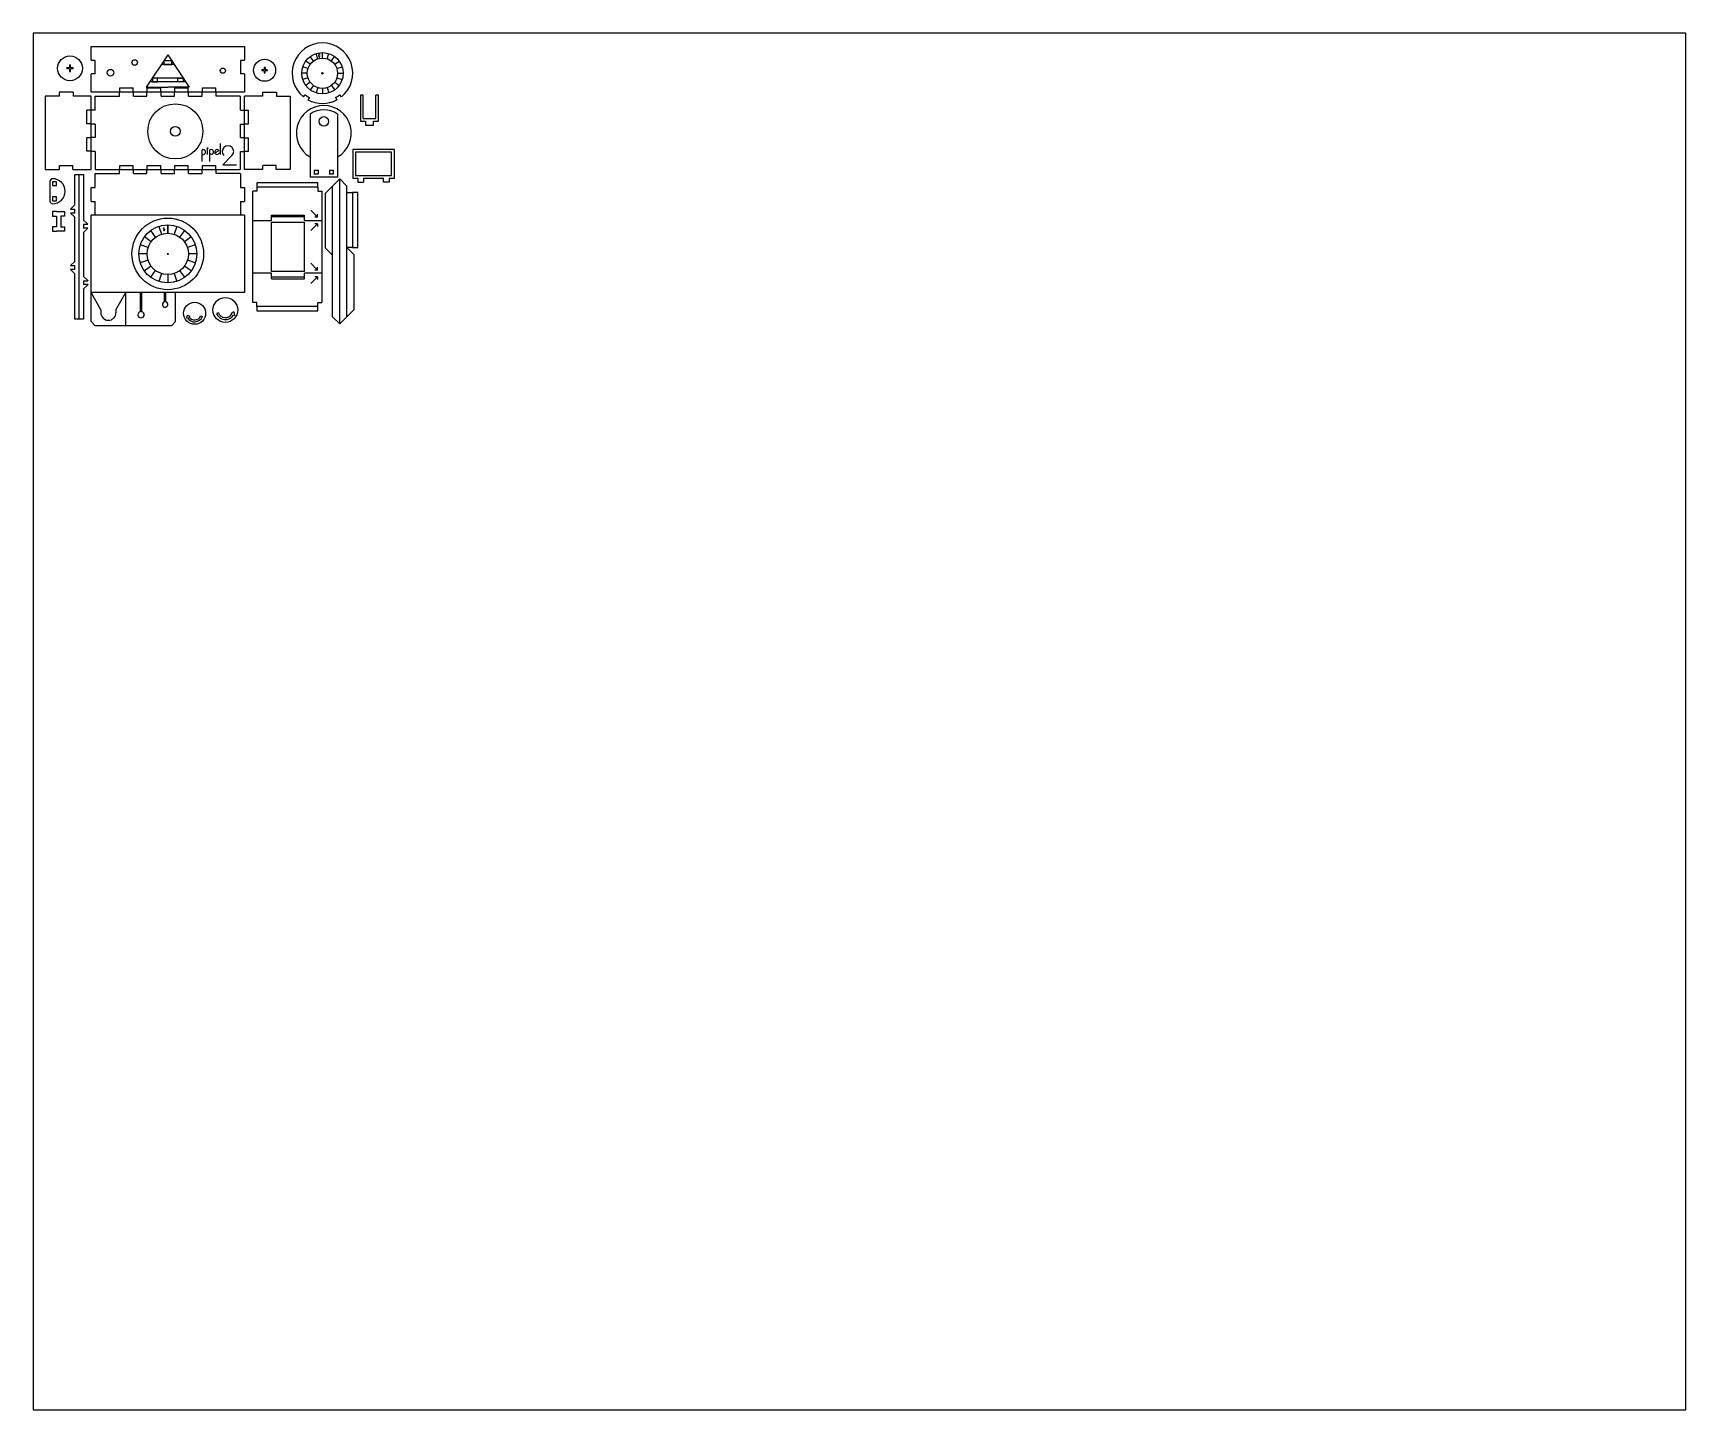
# Model space of a CAD drawing. Header units: inches. Extents: x 0 to 1200, y 0 to 1000.
import ezdxf

# ---------------------------------------------------------------- set-up
doc = ezdxf.new("R2010")
doc.units = ezdxf.units.IN
doc.header["$MEASUREMENT"] = 0
for name, color, linetype in [('Grabar', 4, 'Continuous'), ('primer corte', 2, 'Continuous'), ('tercer corte', 1, 'Continuous')]:
    doc.layers.add(name, color=color, linetype=linetype)

msp = doc.modelspace()

# ---------------------------------------------------------------- linework, layer by layer
msp.add_lwpolyline([(0, 0), (1200, 0), (1200, 1000), (0, 1000)], close=True)
at = {"layer": 'Grabar'}
for p, q in [((97.8, 984.2), (82.2, 960.6)), ((97.8, 984.2), (113.4, 960.6)), ((206.7, 981.3), (205.5, 985.1)), ((207.9, 981.9), (207.5, 984)), ((210.1, 981.8), (210.1, 985.8)), ((213.5, 981.3), (214.7, 985.1)), ((102.5, 977.1), (93.1, 977.1)), ((100.7, 979.9), (95, 979.9)), ((199.6, 974.2), (195.8, 975.4)), ((201.2, 977.3), (198, 979.6)), ((203.6, 979.7), (201.3, 982.9)), ((207.5, 983.2), (208.4, 983.4)), ((216.6, 979.7), (218.9, 982.9)), ((219, 977.3), (222.2, 979.6)), ((220.6, 974.2), (224.4, 975.4)), ((82.2, 960.6), (97.8, 960.6)), ((110.9, 964.5), (84.8, 964.5)), ((109, 967.3), (86.6, 967.3)), ((113.4, 960.6), (97.8, 960.6)), ((199.1, 970.8), (195.1, 970.8)), ((199.6, 967.4), (195.8, 966.2)), ((201.2, 964.3), (198, 962)), ((203.6, 961.9), (201.3, 958.7)), ((206.7, 960.4), (205.5, 956.5)), ((213.5, 960.4), (214.7, 956.5)), ((216.6, 961.9), (218.9, 958.7)), ((219, 964.3), (222.2, 962)), ((220.6, 967.4), (224.4, 966.2)), ((221.1, 970.8), (225.1, 970.8)), ((210.1, 959.8), (210.1, 955.8)), ((122.7, 906.6), (122.7, 915.2)), ((126.7, 911.8), (126.7, 915.6)), ((128.4, 906.6), (128.4, 915.2)), ((131.9, 913.1), (135, 914.6)), ((135.9, 919.7), (135.9, 911.8)), ((137.7, 904.2), (144.4, 911)), ((137.7, 904.2), (147.8, 904.2)), ((201.6, 871.3), (206.6, 866.4)), ((206.6, 866.4), (204.6, 866.4)), ((206.6, 866.4), (206.6, 868.4)), ((89, 851.8), (85.5, 856.6)), ((91.3, 859.6), (93.2, 853.9)), ((97.8, 854.6), (97.8, 860.6)), ((97.8, 860.6), (97.8, 854.6)), ((104.3, 859.6), (102.4, 853.9)), ((106.6, 851.8), (110.2, 856.6)), ((201.6, 856.5), (206.6, 861.5)), ((206.6, 861.5), (204.6, 861.5)), ((206.6, 861.5), (206.6, 859.5)), ((83.5, 844.3), (77.8, 846.1)), ((85.7, 848.4), (80.8, 852)), ((114.8, 852), (109.9, 848.4)), ((117.8, 846.1), (112.1, 844.3)), ((82.8, 839.6), (76.8, 839.6)), ((83.5, 835), (77.8, 833.1)), ((85.7, 830.8), (80.8, 827.3)), ((114.8, 827.3), (109.9, 830.8)), ((117.8, 833.1), (112.1, 835)), ((118.8, 839.6), (112.8, 839.6)), ((201.6, 832.9), (206.6, 827.9)), ((206.6, 827.9), (206.6, 829.9)), ((85.5, 822.6), (89, 827.5)), ((93.2, 825.4), (91.3, 819.6)), ((97.8, 824.6), (97.8, 818.6)), ((102.4, 825.4), (104.3, 819.6)), ((110.2, 822.6), (106.6, 827.5)), ((201.6, 818.1), (206.6, 823)), ((206.6, 827.9), (204.6, 827.9)), ((206.6, 823), (204.6, 823)), ((206.6, 823), (206.6, 821)), ((111.9, 795.2), (111.5, 792.9)), ((112, 793.2), (111.5, 792.9)), ((111.9, 795.2), (113.7, 794.3)), ((113.7, 794.3), (113.2, 793.9)), ((121.9, 794.6), (123.1, 794.1)), ((134.6, 796.8), (133.2, 796.2)), ((145.7, 797.5), (143.7, 796.4)), ((143.7, 796.4), (144.3, 796)), ((145.6, 795.2), (146.2, 794.8)), ((145.7, 797.5), (146.2, 794.8))]:
    msp.add_line(p, q, dxfattribs=at)
for centre, radius in [((210.1, 970.8), 11), ((103.3, 928.6), 20), ((126.7, 916.4), 0.303), ((97.8, 839.6), 26), ((97.8, 839.6), 21), ((97.8, 839.6), 15)]:
    msp.add_circle(centre, radius, dxfattribs=at)
for centre, radius, start, end in [((208, 984.2), 0.522, 47.3106, 198.3681), ((123.5, 913.6), 1.73, 241.6804, 119.3218), ((129.3, 913.7), 1.73, 241.6804, 119.3218), ((133.6, 913.6), 1.73, 33.8959, 342.3684), ((141.5, 914), 4.16, 314.2728, 224.2585), ((94.9, 858.1), 0.379, 48.0226, 288.413), ((95.1, 857.2), 0.563, 214.4566, 98.9342), ((117.3, 796.5), 6.24, 212.042, 337.1362), ((117.3, 796.5), 4.9, 212.042, 337.1362), ((139.6, 798.9), 7, 202.8638, 327.958), ((139.6, 798.9), 5.5, 202.8638, 327.958)]:
    msp.add_arc(centre, radius, start, end, dxfattribs=at)
at = {"layer": 'primer corte'}
for p, q in [((26.4, 974.8), (24.4, 974.8)), ((26.4, 973.9), (24.5, 973.9)), ((26.4, 976.8), (26.4, 974.8)), ((26.4, 973.9), (26.4, 972.1)), ((27.3, 974.8), (27.3, 976.8)), ((29.2, 974.8), (27.3, 974.8)), ((29.1, 973.9), (27.3, 973.9)), ((27.3, 972.1), (27.3, 973.9)), ((95, 979.9), (95, 977.1)), ((100.7, 979.9), (95, 979.9)), ((95, 977.1), (100.7, 977.1)), ((100.7, 977.1), (100.7, 979.9)), ((167.7, 973.4), (166.1, 973.4)), ((167.7, 972.5), (166.1, 972.5)), ((167.7, 974.9), (167.7, 973.4)), ((167.7, 972.5), (167.7, 971)), ((168.6, 974.9), (168.6, 973.4)), ((170, 973.4), (168.6, 973.4)), ((170, 972.5), (168.6, 972.5)), ((168.6, 971), (168.6, 972.5)), ((62.9, 960.1), (72.7, 960.1)), ((62.9, 957.1), (62.9, 960.1)), ((72.7, 957.1), (72.7, 960.1)), ((82.9, 960.1), (92.7, 960.1)), ((82.9, 957.1), (82.9, 960.1)), ((86.6, 967.3), (86.6, 964.5)), ((90.4, 967.3), (86.6, 967.3)), ((86.6, 964.5), (90.4, 964.5)), ((90.4, 964.5), (90.4, 967.3)), ((92.7, 957.1), (92.7, 960.1)), ((102.9, 960.1), (112.7, 960.1)), ((102.9, 957.1), (102.9, 960.1)), ((105.2, 964.5), (105.2, 967.3)), ((105.2, 967.3), (109, 967.3)), ((109, 964.5), (105.2, 964.5)), ((109, 967.3), (109, 964.5)), ((112.7, 957.1), (112.7, 960.1)), ((122.9, 960.1), (132.7, 960.1)), ((122.9, 957.1), (122.9, 960.1)), ((132.7, 957.1), (132.7, 960.1)), ((62.7, 954.1), (62.7, 957.1)), ((72.9, 954.1), (72.9, 957.1)), ((72.9, 954.1), (82.7, 954.1)), ((82.7, 954.1), (82.7, 957.1)), ((92.9, 954.1), (92.9, 957.1)), ((92.9, 954.1), (102.7, 954.1)), ((102.7, 954.1), (102.7, 957.1)), ((112.9, 954.1), (112.9, 957.1)), ((112.9, 954.1), (122.7, 954.1)), ((122.7, 954.1), (122.7, 957.1)), ((132.9, 954.1), (132.9, 957.1)), ((42.1, 943.9), (39.1, 943.9)), ((39.1, 934.1), (39.1, 943.9)), ((45.1, 944.1), (42.1, 944.1)), ((150.5, 944.1), (153.5, 944.1)), ((153.5, 943.9), (156.5, 943.9)), ((156.5, 934.1), (156.5, 943.9)), ((42.1, 934.1), (39.1, 934.1)), ((45.1, 933.9), (42.1, 933.9)), ((45.1, 924.1), (42.1, 924.1)), ((45.1, 933.9), (45.1, 924.1)), ((150.5, 933.9), (153.5, 933.9)), ((150.5, 924.1), (150.5, 933.9)), ((150.5, 924.1), (153.5, 924.1)), ((153.5, 934.1), (156.5, 934.1)), ((42.1, 923.9), (39.1, 923.9)), ((39.1, 914.1), (39.1, 923.9)), ((42.1, 914.1), (39.1, 914.1)), ((45.1, 913.9), (42.1, 913.9)), ((150.5, 913.9), (153.5, 913.9)), ((153.5, 923.9), (156.5, 923.9)), ((153.5, 914.1), (156.5, 914.1)), ((156.5, 914.1), (156.5, 923.9)), ((260.3, 913.5), (234.1, 913.5)), ((234.1, 913.5), (234.1, 896.5)), ((260.3, 896.5), (260.3, 913.5)), ((62.7, 897.9), (62.7, 900.9)), ((62.9, 903.9), (72.7, 903.9)), ((62.9, 900.9), (62.9, 903.9)), ((72.7, 900.9), (72.7, 903.9)), ((72.9, 897.9), (72.9, 900.9)), ((82.7, 897.9), (82.7, 900.9)), ((82.9, 903.9), (92.7, 903.9)), ((82.9, 900.9), (82.9, 903.9)), ((92.7, 900.9), (92.7, 903.9)), ((92.9, 897.9), (92.9, 900.9)), ((102.7, 897.9), (102.7, 900.9)), ((102.9, 903.9), (112.7, 903.9)), ((102.9, 900.9), (102.9, 903.9)), ((112.7, 900.9), (112.7, 903.9)), ((112.9, 897.9), (112.9, 900.9)), ((122.7, 897.9), (122.7, 900.9)), ((122.9, 903.9), (132.7, 903.9)), ((122.9, 900.9), (122.9, 903.9)), ((132.7, 900.9), (132.7, 903.9)), ((132.9, 897.9), (132.9, 900.9)), ((204.2, 900.1), (204.2, 897.2)), ((207.2, 900.1), (204.2, 900.1)), ((207, 900.3), (207, 897.4)), ((215.2, 900.1), (215.2, 897.2)), ((218.2, 900.1), (215.2, 900.1)), ((218, 900.3), (218, 897.4)), ((17, 892), (14.2, 892)), ((14.2, 892), (14.2, 889.2)), ((14.2, 889.2), (17, 889.2)), ((17, 889.2), (17, 892)), ((33.5, 792.2), (33.5, 897.2)), ((72.9, 897.9), (82.7, 897.9)), ((92.9, 897.9), (102.7, 897.9)), ((112.9, 897.9), (122.7, 897.9)), ((207, 897.4), (204, 897.4)), ((218, 897.4), (215, 897.4)), ((217.5, 838.6), (217.5, 888.8)), ((217.5, 794), (217.5, 888.8)), ((222.7, 788.8), (222.7, 894)), ((227.9, 794), (227.9, 888.8)), ((234.1, 896.5), (260.3, 896.5)), ((17, 881), (14.2, 881)), ((14.2, 881), (14.2, 878.2)), ((14.2, 878.2), (17, 878.2)), ((17, 878.2), (17, 881)), ((206.7, 888), (162.5, 888)), ((231.9, 884.2), (231.9, 844.2)), ((14.1, 870.3), (14.1, 867.1)), ((17, 870.3), (14.1, 870.3)), ((14.1, 867.1), (16.9, 867.1)), ((16.9, 867.1), (16.9, 859.3)), ((17, 870.3), (22.9, 870.3)), ((22.9, 867.1), (20.1, 867.1)), ((20.1, 867.1), (20.1, 859.3)), ((22.9, 870.3), (22.9, 867.1)), ((173.1, 867.8), (197.1, 867.8)), ((173.1, 863.8), (173.1, 867.8)), ((173.1, 866.8), (197.1, 866.8)), ((197.1, 863.8), (197.1, 867.8)), ((16.9, 859.3), (14.1, 859.3)), ((14.1, 859.3), (14.1, 856.1)), ((14.1, 856.1), (17, 856.1)), ((22.9, 856.1), (17, 856.1)), ((20.1, 859.3), (22.9, 859.3)), ((22.9, 859.3), (22.9, 856.1)), ((159.6, 863.8), (173.1, 863.8)), ((173.2, 862.6), (197, 862.6)), ((173.2, 826.8), (173.2, 862.6)), ((197, 826.8), (197, 862.6)), ((197.1, 863.8), (209.6, 863.8)), ((173.1, 825.6), (159.6, 825.6)), ((173.1, 821.6), (173.1, 825.6)), ((197.1, 822.6), (173.1, 822.6)), ((173.1, 821.6), (197.1, 821.6)), ((197, 826.8), (173.2, 826.8)), ((209.6, 825.6), (197.1, 825.6)), ((197.1, 821.6), (197.1, 825.6)), ((49.2, 798.9), (42.2, 811.5)), ((60.2, 798.9), (67.3, 811.5)), ((67.3, 787.3), (67.3, 811.5)), ((77.9, 797.6), (77.9, 811.5)), ((78.9, 797.6), (78.9, 811.5)), ((95.4, 804.8), (95.4, 811.5)), ((96.4, 804.8), (96.4, 811.5)), ((49.2, 798.9), (49.2, 796.9)), ((60.2, 798.9), (60.2, 796.9)), ((206.7, 801.4), (162.5, 801.4))]:
    msp.add_line(p, q, dxfattribs=at)
for centre, radius in [((210.1, 970.8), 15), ((56.3, 971.2), 2.4), ((73.8, 978.6), 2), ((137.8, 972.7), 1.9), ((210.1, 970.8), 0.5), ((211.1, 935.8), 3.5), ((103.3, 928.6), 3.5), ((97.8, 839.6), 0.4), ((117.3, 796.5), 8), ((139.6, 798.9), 9)]:
    msp.add_circle(centre, radius, dxfattribs=at)
for centre, radius, start, end in [((26.8, 974.4), 2.4, 170.4059, 192.0247), ((26.8, 974.4), 2.4, 77.9753, 99.5941), ((26.8, 974.4), 2.4, 260.4059, 282.0247), ((26.8, 974.4), 2.4, 347.9753, 9.5941), ((168.1, 973), 2, 168.463, 194.4775), ((168.1, 973), 2, 75.5225, 101.537), ((168.1, 973), 2, 345.5225, 11.537), ((168.1, 973), 2, 258.463, 284.4775), ((95.9, 802.8), 2, 104.4775, 75.5225), ((54.7, 796.9), 5.5, 180, 0), ((78.4, 795.4), 2.25, 102.8396, 77.1604)]:
    msp.add_arc(centre, radius, start, end, dxfattribs=at)
at = {"layer": 'tercer corte'}
for p, q in [((42.1, 980.2), (42.1, 990.3)), ((42.2, 990.3), (153.4, 990.3)), ((153.5, 990.3), (153.5, 980.2)), ((45.1, 980.1), (42.1, 980.1)), ((45.1, 970.3), (45.1, 980.1)), ((150.5, 980.1), (150.5, 970.3)), ((153.5, 980.1), (150.5, 980.1)), ((45.1, 970.3), (42.1, 970.3)), ((42.1, 957.1), (42.1, 970.2)), ((153.5, 970.3), (150.5, 970.3)), ((153.5, 970.2), (153.5, 957.1)), ((18.9, 954.1), (8.9, 954.1)), ((8.9, 954.1), (8.9, 900.9)), ((29.1, 957.1), (18.9, 957.1)), ((18.9, 957.1), (18.9, 954.1)), ((29.1, 957.1), (29.1, 954.1)), ((42.1, 954.1), (29.1, 954.1)), ((42.1, 900.9), (42.1, 954.1)), ((153.4, 957.1), (42.2, 957.1)), ((45.1, 944.1), (45.1, 954.1)), ((45.2, 954.1), (62.7, 954.1)), ((150.4, 954.1), (132.9, 954.1)), ((150.5, 944.1), (150.5, 954.1)), ((153.5, 900.9), (153.5, 954.1)), ((166.5, 954.1), (153.5, 954.1)), ((166.5, 957.1), (176.7, 957.1)), ((166.5, 957.1), (166.5, 954.1)), ((176.7, 957.1), (176.7, 954.1)), ((176.7, 954.1), (186.7, 954.1)), ((186.7, 954.1), (186.7, 900.9)), ((196.3, 953.7), (197.5, 955.2)), ((200.6, 953.2), (199.6, 951.5)), ((219.6, 953.2), (220.6, 951.5)), ((223.9, 953.7), (222.6, 955.2)), ((239.7, 955), (237.7, 955)), ((237.7, 955), (237.7, 936)), ((239.7, 938), (239.7, 955)), ((248.9, 938), (248.9, 955)), ((250.9, 955), (248.9, 955)), ((250.9, 936), (250.9, 955)), ((201.1, 941.1), (201.1, 895.3)), ((221.1, 941.1), (221.1, 895.3)), ((237.7, 936), (241.3, 936)), ((239.7, 938), (248.9, 938)), ((241.3, 936), (241.3, 933.2)), ((247.2, 933.2), (247.2, 936)), ((247.2, 936), (250.9, 936)), ((241.3, 933.2), (247.2, 933.2)), ((45.1, 913.9), (45.1, 900.9)), ((150.5, 900.9), (150.5, 913.9)), ((262.3, 915.5), (232.1, 915.5)), ((232.1, 915.5), (232.1, 894.5)), ((262.3, 894.5), (262.3, 915.5)), ((8.9, 900.9), (19.1, 900.9)), ((19.1, 900.9), (19.1, 903.9)), ((19.1, 903.9), (28.9, 903.9)), ((28.9, 900.9), (28.9, 903.9)), ((28.9, 900.9), (42.1, 900.9)), ((45.2, 900.9), (150.4, 900.9)), ((166.7, 900.9), (153.5, 900.9)), ((176.5, 903.9), (166.7, 903.9)), ((166.7, 900.9), (166.7, 903.9)), ((176.5, 900.9), (176.5, 903.9)), ((186.7, 900.9), (176.5, 900.9)), ((12.2, 892.2), (12.2, 878)), ((30.3, 897.3), (33.5, 897.3)), ((30.3, 875.2), (30.3, 897.2)), ((33.5, 897.3), (36.7, 897.3)), ((36.7, 897.2), (36.7, 864.2)), ((45.1, 887.9), (45.1, 897.9)), ((45.2, 897.9), (62.7, 897.9)), ((150.4, 897.9), (132.9, 897.9)), ((150.5, 897.9), (150.5, 887.9)), ((206.7, 891.2), (162.5, 891.2)), ((162.5, 891.2), (162.5, 888)), ((221.1, 895.3), (201.1, 895.3)), ((206.7, 888), (206.7, 891.2)), ((217.5, 888.8), (212.3, 883.6)), ((217.5, 888.8), (222.7, 894)), ((222.7, 894), (227.9, 888.8)), ((232.1, 894.5), (235.9, 894.5)), ((235.9, 894.5), (235.9, 891.7)), ((235.9, 891.7), (239.9, 891.7)), ((239.9, 894.5), (239.9, 891.7)), ((239.9, 894.5), (254.5, 894.5)), ((254.5, 891.7), (254.5, 894.5)), ((258.5, 891.7), (254.5, 891.7)), ((258.5, 894.5), (258.5, 891.7)), ((258.5, 894.5), (262.3, 894.5)), ((42.1, 877.7), (42.1, 887.9)), ((42.1, 887.9), (45.1, 887.9)), ((42.1, 877.7), (45.1, 877.7)), ((45.1, 867.7), (45.1, 877.7)), ((150.5, 887.9), (153.5, 887.9)), ((150.5, 877.7), (150.5, 867.7)), ((150.5, 877.7), (153.5, 877.7)), ((153.5, 887.9), (153.5, 877.7)), ((159.6, 804.3), (159.6, 885.1)), ((162.5, 885.1), (159.6, 885.1)), ((162.5, 888), (162.5, 885.1)), ((206.7, 888), (206.7, 885.1)), ((206.7, 885.1), (209.6, 885.1)), ((209.6, 885.1), (209.6, 804.3)), ((212.3, 843.8), (212.3, 883.6)), ((227.9, 884.2), (231.9, 884.2)), ((235.9, 884.2), (231.9, 884.2)), ((235.9, 844.2), (235.9, 884.2)), ((30.3, 875.2), (27.3, 872.2)), ((27.3, 872.2), (27.3, 872.1)), ((27.3, 872.1), (30.3, 872.1)), ((30.3, 869.3), (27.3, 869.3)), ((27.3, 869.3), (27.3, 869.2)), ((30.3, 866.2), (27.3, 869.2)), ((30.3, 869.3), (30.3, 872.1)), ((30.3, 834.2), (30.3, 866.2)), ((36.7, 864.2), (39.7, 861.2)), ((42.1, 790.4), (42.1, 867.7)), ((153.4, 867.7), (42.2, 867.7)), ((153.5, 867.7), (153.5, 811.5)), ((36.7, 861.1), (39.7, 861.1)), ((36.7, 861.1), (36.7, 858.3)), ((39.7, 858.3), (36.7, 858.3)), ((39.7, 858.2), (36.7, 855.2)), ((36.7, 855.2), (36.7, 823.2)), ((39.7, 861.1), (39.7, 861.2)), ((39.7, 858.2), (39.7, 858.3)), ((159.6, 863.8), (173.1, 863.8)), ((197.1, 863.8), (209.6, 863.8)), ((212.3, 843.8), (217.5, 838.6)), ((233.1, 839), (227.9, 844.2)), ((231.9, 844.2), (227.9, 844.2)), ((231.9, 844.2), (235.9, 844.2)), ((27.3, 831.2), (30.3, 834.2)), ((27.3, 831.1), (27.3, 831.2)), ((27.3, 831.1), (30.3, 831.1)), ((30.3, 828.3), (27.3, 828.3)), ((27.3, 828.3), (27.3, 828.2)), ((30.3, 825.2), (27.3, 828.2)), ((30.3, 828.3), (30.3, 831.1)), ((233.1, 799.2), (233.1, 839)), ((30.3, 792.2), (30.3, 825.2)), ((36.7, 823.2), (39.7, 820.2)), ((36.7, 820.1), (39.7, 820.1)), ((36.7, 820.1), (36.7, 817.3)), ((39.7, 817.3), (36.7, 817.3)), ((36.7, 814.2), (39.7, 817.2)), ((39.7, 820.2), (39.7, 820.1)), ((39.7, 817.3), (39.7, 817.2)), ((173.1, 825.6), (159.6, 825.6)), ((209.6, 825.6), (197.1, 825.6)), ((36.7, 814.2), (36.7, 792.2)), ((153.4, 811.5), (42.2, 811.5)), ((103.5, 790.4), (103.5, 811.5)), ((162.5, 804.3), (159.6, 804.3)), ((162.5, 801.4), (162.5, 804.3)), ((206.7, 801.4), (206.7, 804.3)), ((206.7, 804.3), (209.6, 804.3)), ((33.5, 792.1), (30.3, 792.1)), ((36.7, 792.1), (33.5, 792.1)), ((162.5, 801.4), (162.5, 798.2)), ((162.5, 798.2), (206.7, 798.2)), ((206.7, 798.2), (206.7, 801.4)), ((217.5, 794), (222.7, 788.8)), ((222.7, 788.8), (227.9, 794)), ((227.9, 794), (233.1, 799.2)), ((42.1, 790.4), (45.2, 787.3)), ((100.5, 787.3), (45.2, 787.3)), ((103.5, 790.4), (100.5, 787.3))]:
    msp.add_line(p, q, dxfattribs=at)
for centre, radius in [((26.8, 974.4), 9), ((168.1, 973), 8)]:
    msp.add_circle(centre, radius, dxfattribs=at)
for centre, radius, start, end in [((210.1, 970.8), 22, 308.8559, 231.1441), ((210.1, 970.8), 20, 231.1441, 241.5143), ((210.1, 970.8), 22, 241.5143, 298.4857), ((210.1, 970.8), 20, 298.4857, 308.8559), ((211.1, 927.3), 20, 300, 240), ((211.1, 927.3), 17, 53.9681, 126.0319), ((14.2, 892.2), 2, 90, 180), ((14.2, 885.1), 9.1, 270, 90), ((14.2, 878), 2, 180, 270)]:
    msp.add_arc(centre, radius, start, end, dxfattribs=at)

doc.saveas('drawing.dxf')
